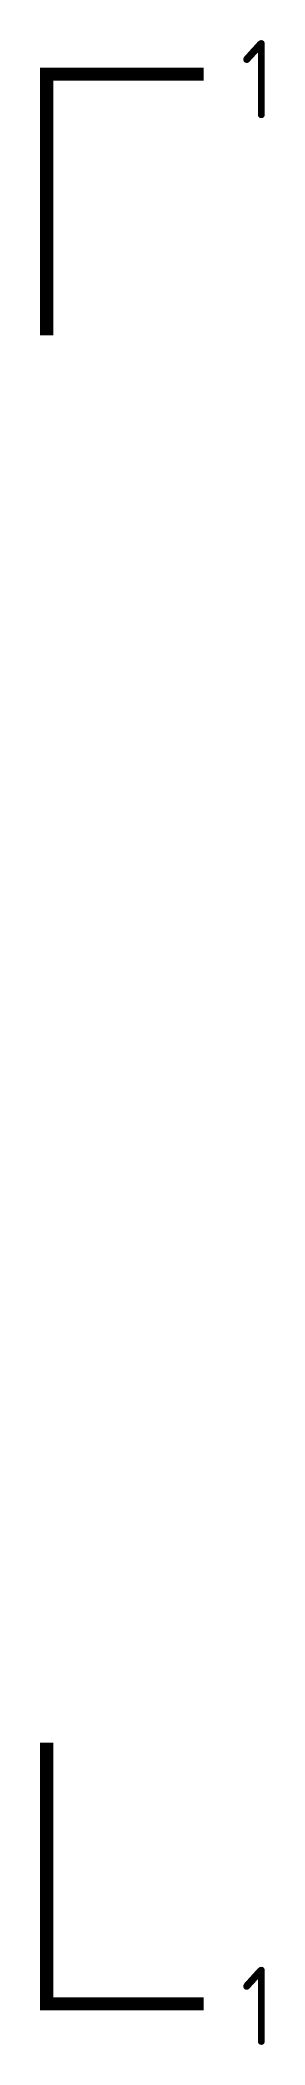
# Model space of a CAD drawing. Extents: x -79 to 780, y -3902 to 3776.
import ezdxf

# ---------------------------------------------------------------- set-up
doc = ezdxf.new("R2010")
doc.units = 0
doc.header["$LTSCALE"] = 1000
doc.header["$MEASUREMENT"] = 0
doc.layers.add('PUB_TEXT', color=7, linetype='Continuous')
doc.styles.add('国标', font='gbenor.shx', dxfattribs={"bigfont": 'gbcbig.shx'})

msp = doc.modelspace()

# ---------------------------------------------------------------- linework, layer by layer
at = {"color": 4, "const_width": 50}
for points in [[(545.8, 3645.7), (-54.2, 3645.7), (-54.2, 2645.7)], [(-54.2, -2744.2), (-54.2, -3744.2), (545.8, -3744.2)]]:
    msp.add_lwpolyline(points, dxfattribs=at)

# ---------------------------------------------------------------- texts
at = {"layer": 'PUB_TEXT', "color": 7, "style": '国标'}
for p in [(688.4, 3476.1), (688.4, -3902.7)]:
    msp.add_text('1', height=300, dxfattribs=at).set_placement(p)

doc.saveas('drawing.dxf')
